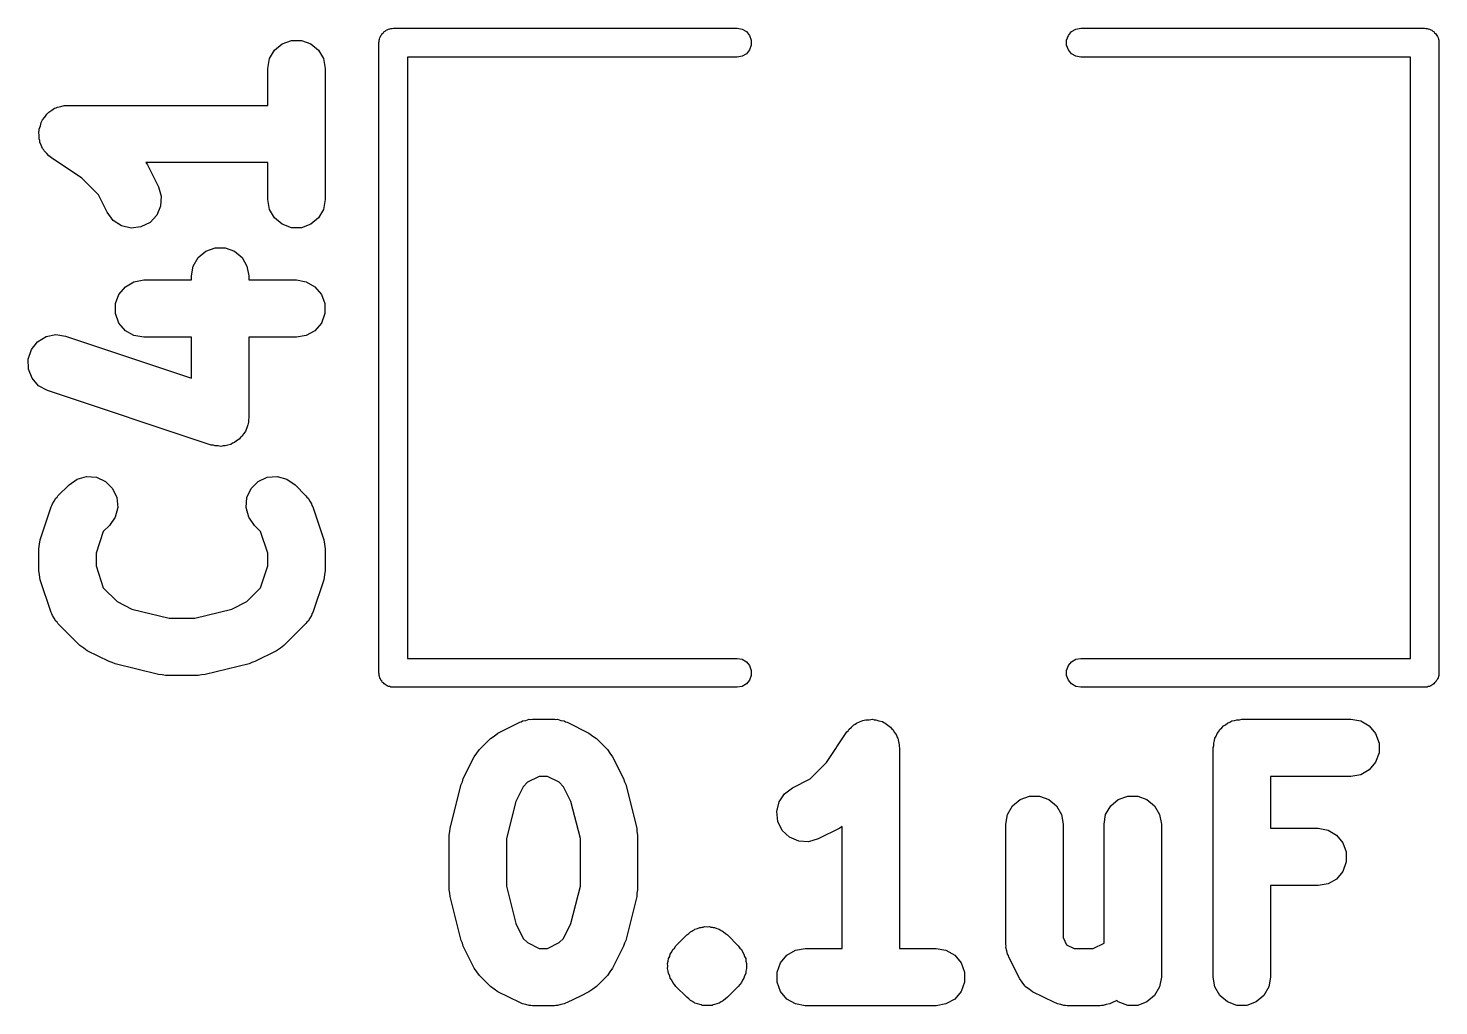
# Model space of a CAD drawing. Extents: x 51 to 137, y -158 to -25.
# Drawn here: x 105.57 to 111.82, y -115.66 to -111.33 of the extents above; entities that cross this region are included whole.
import ezdxf

# ---------------------------------------------------------------- set-up
doc = ezdxf.new("R2010")
doc.units = 0
doc.header["$MEASUREMENT"] = 0
doc.layers.add('BLACK', color=7, linetype='CONTINUOUS')

msp = doc.modelspace()

# ---------------------------------------------------------------- linework, layer by layer
at = {"layer": 'Black'}
for p, q in [((106.695, -111.394), (106.737, -111.379)), ((106.737, -111.379), (106.781, -111.379)), ((106.781, -111.379), (106.822, -111.394)), ((107.125, -111.378), (107.127, -111.373)), ((107.125, -111.384), (107.125, -111.378)), ((107.127, -111.373), (107.128, -111.367)), ((107.128, -111.367), (107.131, -111.362)), ((107.131, -111.362), (107.133, -111.357)), ((107.133, -111.357), (107.137, -111.353)), ((107.137, -111.353), (107.139, -111.348)), ((107.139, -111.348), (107.144, -111.345)), ((107.144, -111.345), (107.147, -111.34)), ((107.147, -111.34), (107.152, -111.338)), ((107.152, -111.338), (107.156, -111.334)), ((107.156, -111.334), (107.161, -111.332)), ((107.161, -111.332), (107.166, -111.329)), ((107.166, -111.329), (107.172, -111.328)), ((107.172, -111.328), (107.177, -111.326)), ((107.177, -111.326), (107.183, -111.326)), ((107.183, -111.326), (107.188, -111.325)), ((107.188, -111.325), (108.712, -111.325)), ((108.712, -111.325), (108.734, -111.329)), ((108.734, -111.329), (108.753, -111.34)), ((108.753, -111.34), (108.767, -111.357)), ((108.767, -111.357), (108.775, -111.378)), ((108.775, -111.378), (108.775, -111.4)), ((110.173, -111.378), (110.181, -111.357)), ((110.173, -111.4), (110.173, -111.378)), ((110.181, -111.357), (110.195, -111.34)), ((110.195, -111.34), (110.214, -111.329)), ((110.214, -111.329), (110.236, -111.325)), ((110.236, -111.325), (111.76, -111.325)), ((111.76, -111.325), (111.765, -111.326)), ((111.765, -111.326), (111.771, -111.326)), ((111.771, -111.326), (111.776, -111.328)), ((111.776, -111.328), (111.782, -111.329)), ((111.782, -111.329), (111.787, -111.332)), ((111.787, -111.332), (111.792, -111.334)), ((111.792, -111.334), (111.796, -111.338)), ((111.796, -111.338), (111.801, -111.34)), ((111.801, -111.34), (111.804, -111.345)), ((111.804, -111.345), (111.809, -111.348)), ((111.809, -111.348), (111.811, -111.353)), ((111.811, -111.353), (111.815, -111.357)), ((111.815, -111.357), (111.817, -111.362)), ((111.817, -111.362), (111.82, -111.367)), ((111.82, -111.367), (111.821, -111.373)), ((111.821, -111.373), (111.823, -111.378)), ((111.823, -111.378), (111.823, -111.384)), ((106.639, -111.46), (106.661, -111.422)), ((106.661, -111.422), (106.695, -111.394)), ((106.822, -111.394), (106.856, -111.422)), ((106.856, -111.422), (106.878, -111.46)), ((107.124, -111.389), (107.125, -111.384)), ((107.124, -114.183), (107.124, -111.389)), ((108.753, -111.438), (108.734, -111.449)), ((108.767, -111.421), (108.753, -111.438)), ((108.775, -111.4), (108.767, -111.421)), ((110.181, -111.421), (110.173, -111.4)), ((110.195, -111.438), (110.181, -111.421)), ((110.214, -111.449), (110.195, -111.438)), ((111.823, -111.384), (111.823, -111.389)), ((111.823, -111.389), (111.823, -114.183)), ((106.632, -111.504), (106.639, -111.46)), ((106.632, -111.667), (106.632, -111.504)), ((106.878, -111.46), (106.886, -111.504)), ((106.886, -111.504), (106.886, -112.084)), ((108.712, -111.453), (107.251, -111.453)), ((107.251, -111.453), (107.251, -114.119)), ((108.734, -111.449), (108.712, -111.453)), ((110.236, -111.453), (110.214, -111.449)), ((111.697, -111.453), (110.236, -111.453)), ((111.697, -114.119), (111.697, -111.453)), ((105.661, -111.697), (105.674, -111.689)), ((105.674, -111.689), (105.686, -111.68)), ((105.686, -111.68), (105.693, -111.678)), ((105.693, -111.678), (105.699, -111.675)), ((105.699, -111.675), (105.714, -111.672)), ((105.714, -111.672), (105.729, -111.668)), ((105.729, -111.668), (105.736, -111.668)), ((105.736, -111.668), (105.743, -111.667)), ((105.743, -111.667), (106.632, -111.667)), ((105.618, -111.772), (105.623, -111.758)), ((105.623, -111.758), (105.626, -111.743)), ((105.626, -111.743), (105.63, -111.737)), ((105.63, -111.737), (105.633, -111.731)), ((105.633, -111.731), (105.642, -111.719)), ((105.642, -111.719), (105.651, -111.706)), ((105.651, -111.706), (105.656, -111.702)), ((105.656, -111.702), (105.661, -111.697)), ((105.616, -111.786), (105.618, -111.779)), ((105.618, -111.801), (105.616, -111.786)), ((105.618, -111.779), (105.618, -111.772)), ((105.618, -111.816), (105.618, -111.801)), ((105.62, -111.823), (105.618, -111.816)), ((105.621, -111.83), (105.62, -111.823)), ((105.627, -111.843), (105.621, -111.83)), ((105.633, -111.858), (105.627, -111.843)), ((105.637, -111.863), (105.633, -111.858)), ((105.64, -111.869), (105.637, -111.863)), ((105.651, -111.88), (105.64, -111.869)), ((105.661, -111.891), (105.651, -111.88)), ((105.667, -111.895), (105.661, -111.891)), ((105.672, -111.9), (105.667, -111.895)), ((105.807, -111.99), (105.672, -111.9)), ((106.632, -111.921), (106.091, -111.921)), ((106.091, -111.921), (106.098, -111.931)), ((106.098, -111.931), (106.146, -112.028)), ((106.632, -112.084), (106.632, -111.921)), ((105.88, -112.063), (105.807, -111.99)), ((105.919, -112.141), (105.88, -112.063)), ((106.146, -112.028), (106.159, -112.07)), ((106.159, -112.07), (106.156, -112.114)), ((106.156, -112.114), (106.139, -112.154)), ((106.639, -112.128), (106.632, -112.084)), ((106.661, -112.166), (106.639, -112.128)), ((106.878, -112.128), (106.856, -112.166)), ((106.886, -112.084), (106.878, -112.128)), ((105.946, -112.177), (105.919, -112.141)), ((105.982, -112.201), (105.946, -112.177)), ((106.109, -112.186), (106.069, -112.206)), ((106.139, -112.154), (106.109, -112.186)), ((106.695, -112.194), (106.661, -112.166)), ((106.737, -112.21), (106.695, -112.194)), ((106.822, -112.194), (106.781, -112.21)), ((106.856, -112.166), (106.822, -112.194)), ((106.025, -112.211), (105.982, -112.201)), ((106.069, -112.206), (106.025, -112.211)), ((106.781, -112.21), (106.737, -112.21)), ((106.323, -112.342), (106.356, -112.313)), ((106.356, -112.313), (106.398, -112.298)), ((106.398, -112.298), (106.442, -112.298)), ((106.442, -112.298), (106.483, -112.313)), ((106.483, -112.313), (106.517, -112.342)), ((106.293, -112.423), (106.301, -112.38)), ((106.301, -112.38), (106.323, -112.342)), ((106.517, -112.342), (106.539, -112.38)), ((106.539, -112.38), (106.547, -112.423)), ((106.038, -112.449), (106.081, -112.441)), ((106.081, -112.441), (106.293, -112.441)), ((106.293, -112.441), (106.293, -112.423)), ((106.547, -112.423), (106.547, -112.441)), ((106.547, -112.441), (106.759, -112.441)), ((106.759, -112.441), (106.802, -112.449)), ((105.956, -112.546), (105.971, -112.505)), ((105.971, -112.505), (106, -112.471)), ((106, -112.471), (106.038, -112.449)), ((106.802, -112.449), (106.84, -112.471)), ((106.84, -112.471), (106.869, -112.505)), ((106.869, -112.505), (106.884, -112.546)), ((105.956, -112.59), (105.956, -112.546)), ((106.884, -112.546), (106.884, -112.59)), ((105.971, -112.632), (105.956, -112.59)), ((106, -112.666), (105.971, -112.632)), ((106.869, -112.632), (106.84, -112.666)), ((106.884, -112.59), (106.869, -112.632)), ((105.61, -112.715), (105.648, -112.692)), ((105.648, -112.692), (105.691, -112.683)), ((105.691, -112.683), (105.734, -112.69)), ((105.734, -112.69), (106.293, -112.876)), ((106.038, -112.688), (106, -112.666)), ((106.081, -112.695), (106.038, -112.688)), ((106.293, -112.695), (106.081, -112.695)), ((106.293, -112.876), (106.293, -112.695)), ((106.759, -112.695), (106.547, -112.695)), ((106.547, -112.695), (106.547, -113.052)), ((106.802, -112.688), (106.759, -112.695)), ((106.84, -112.666), (106.802, -112.688)), ((105.569, -112.792), (105.583, -112.75)), ((105.583, -112.75), (105.61, -112.715)), ((105.57, -112.836), (105.569, -112.792)), ((105.586, -112.877), (105.57, -112.836)), ((105.615, -112.91), (105.586, -112.877)), ((105.654, -112.931), (105.615, -112.91)), ((106.38, -113.173), (105.654, -112.931)), ((106.546, -113.071), (106.542, -113.083)), ((106.547, -113.052), (106.545, -113.061)), ((106.545, -113.061), (106.546, -113.071)), ((106.517, -113.134), (106.51, -113.14)), ((106.524, -113.123), (106.517, -113.134)), ((106.532, -113.113), (106.524, -113.123)), ((106.535, -113.104), (106.532, -113.113)), ((106.539, -113.096), (106.535, -113.104)), ((106.542, -113.083), (106.539, -113.096)), ((106.389, -113.174), (106.38, -113.173)), ((106.398, -113.177), (106.389, -113.174)), ((106.411, -113.177), (106.398, -113.177)), ((106.423, -113.179), (106.411, -113.177)), ((106.433, -113.177), (106.423, -113.179)), ((106.442, -113.177), (106.433, -113.177)), ((106.454, -113.173), (106.442, -113.177)), ((106.467, -113.17), (106.454, -113.173)), ((106.475, -113.165), (106.467, -113.17)), ((106.483, -113.162), (106.475, -113.165)), ((106.493, -113.154), (106.483, -113.162)), ((106.504, -113.147), (106.493, -113.154)), ((106.51, -113.14), (106.504, -113.147)), ((105.786, -113.324), (105.828, -113.313)), ((105.828, -113.313), (105.872, -113.316)), ((105.872, -113.316), (105.912, -113.335)), ((106.589, -113.335), (106.629, -113.316)), ((106.629, -113.316), (106.673, -113.313)), ((106.673, -113.313), (106.716, -113.324)), ((105.701, -113.398), (105.75, -113.349)), ((105.75, -113.349), (105.786, -113.324)), ((105.912, -113.335), (105.943, -113.366)), ((105.943, -113.366), (105.962, -113.406)), ((106.539, -113.406), (106.558, -113.366)), ((106.558, -113.366), (106.589, -113.335)), ((106.716, -113.324), (106.752, -113.349)), ((106.752, -113.349), (106.8, -113.398)), ((105.622, -113.593), (105.671, -113.447)), ((105.671, -113.447), (105.674, -113.441)), ((105.674, -113.441), (105.676, -113.434)), ((105.676, -113.434), (105.684, -113.422)), ((105.684, -113.422), (105.692, -113.409)), ((105.692, -113.409), (105.697, -113.404)), ((105.697, -113.404), (105.701, -113.398)), ((105.962, -113.406), (105.966, -113.45)), ((106.535, -113.45), (106.539, -113.406)), ((106.8, -113.398), (106.804, -113.404)), ((106.804, -113.404), (106.81, -113.409)), ((106.81, -113.409), (106.817, -113.422)), ((106.817, -113.422), (106.825, -113.434)), ((106.825, -113.434), (106.827, -113.441)), ((106.827, -113.441), (106.831, -113.447)), ((106.831, -113.447), (106.879, -113.593)), ((105.954, -113.493), (105.929, -113.529)), ((105.966, -113.45), (105.954, -113.493)), ((106.547, -113.493), (106.535, -113.45)), ((106.572, -113.529), (106.547, -113.493)), ((105.902, -113.556), (105.87, -113.653)), ((105.929, -113.529), (105.902, -113.556)), ((106.599, -113.556), (106.572, -113.529)), ((106.632, -113.653), (106.599, -113.556)), ((105.616, -113.633), (105.619, -113.613)), ((105.616, -113.729), (105.616, -113.633)), ((105.619, -113.613), (105.622, -113.593)), ((106.879, -113.593), (106.882, -113.613)), ((106.882, -113.613), (106.886, -113.633)), ((106.886, -113.633), (106.886, -113.729)), ((105.87, -113.653), (105.87, -113.709)), ((106.632, -113.709), (106.632, -113.653)), ((105.619, -113.749), (105.616, -113.729)), ((105.622, -113.77), (105.619, -113.749)), ((105.87, -113.709), (105.902, -113.806)), ((106.599, -113.806), (106.632, -113.709)), ((106.882, -113.749), (106.879, -113.77)), ((106.886, -113.729), (106.882, -113.749)), ((105.671, -113.915), (105.622, -113.77)), ((105.902, -113.806), (105.963, -113.867)), ((106.538, -113.867), (106.599, -113.806)), ((106.879, -113.77), (106.831, -113.915)), ((105.963, -113.867), (106.029, -113.9)), ((106.472, -113.9), (106.538, -113.867)), ((105.674, -113.921), (105.671, -113.915)), ((105.676, -113.928), (105.674, -113.921)), ((105.684, -113.94), (105.676, -113.928)), ((105.692, -113.954), (105.684, -113.94)), ((106.029, -113.9), (106.194, -113.941)), ((106.194, -113.941), (106.308, -113.941)), ((106.308, -113.941), (106.472, -113.9)), ((106.817, -113.94), (106.81, -113.954)), ((106.825, -113.928), (106.817, -113.94)), ((106.827, -113.921), (106.825, -113.928)), ((106.831, -113.915), (106.827, -113.921)), ((105.697, -113.958), (105.692, -113.954)), ((105.701, -113.964), (105.697, -113.958)), ((105.798, -114.061), (105.701, -113.964)), ((106.8, -113.964), (106.703, -114.061)), ((106.804, -113.958), (106.8, -113.964)), ((106.81, -113.954), (106.804, -113.958)), ((105.815, -114.073), (105.798, -114.061)), ((106.703, -114.061), (106.687, -114.073)), ((105.831, -114.085), (105.815, -114.073)), ((105.928, -114.133), (105.831, -114.085)), ((105.941, -114.137), (105.928, -114.133)), ((106.574, -114.133), (106.56, -114.137)), ((106.67, -114.085), (106.574, -114.133)), ((106.687, -114.073), (106.67, -114.085)), ((107.251, -114.119), (108.712, -114.119)), ((108.712, -114.119), (108.734, -114.123)), ((108.734, -114.123), (108.753, -114.134)), ((108.753, -114.134), (108.767, -114.151)), ((110.181, -114.151), (110.195, -114.134)), ((110.195, -114.134), (110.214, -114.123)), ((110.214, -114.123), (110.236, -114.119)), ((110.236, -114.119), (111.697, -114.119)), ((105.954, -114.143), (105.941, -114.137)), ((106.147, -114.191), (105.954, -114.143)), ((106.163, -114.192), (106.147, -114.191)), ((106.178, -114.195), (106.163, -114.192)), ((106.323, -114.195), (106.178, -114.195)), ((106.338, -114.192), (106.323, -114.195)), ((106.354, -114.191), (106.338, -114.192)), ((106.548, -114.143), (106.354, -114.191)), ((106.56, -114.137), (106.548, -114.143)), ((107.125, -114.188), (107.124, -114.183)), ((107.125, -114.194), (107.125, -114.188)), ((107.127, -114.199), (107.125, -114.194)), ((108.767, -114.151), (108.775, -114.172)), ((108.775, -114.194), (108.767, -114.215)), ((108.775, -114.172), (108.775, -114.194)), ((110.173, -114.172), (110.181, -114.151)), ((110.173, -114.194), (110.173, -114.172)), ((110.181, -114.215), (110.173, -114.194)), ((111.823, -114.194), (111.821, -114.199)), ((111.823, -114.183), (111.823, -114.188)), ((111.823, -114.188), (111.823, -114.194)), ((107.128, -114.205), (107.127, -114.199)), ((107.131, -114.21), (107.128, -114.205)), ((107.133, -114.215), (107.131, -114.21)), ((107.137, -114.219), (107.133, -114.215)), ((107.139, -114.224), (107.137, -114.219)), ((107.144, -114.227), (107.139, -114.224)), ((107.147, -114.232), (107.144, -114.227)), ((107.152, -114.234), (107.147, -114.232)), ((107.156, -114.238), (107.152, -114.234)), ((107.161, -114.24), (107.156, -114.238)), ((107.166, -114.243), (107.161, -114.24)), ((107.172, -114.244), (107.166, -114.243)), ((107.177, -114.246), (107.172, -114.244)), ((107.183, -114.246), (107.177, -114.246)), ((107.188, -114.246), (107.183, -114.246)), ((108.712, -114.246), (107.188, -114.246)), ((108.734, -114.243), (108.712, -114.246)), ((108.753, -114.232), (108.734, -114.243)), ((108.767, -114.215), (108.753, -114.232)), ((110.195, -114.232), (110.181, -114.215)), ((110.214, -114.243), (110.195, -114.232)), ((110.236, -114.246), (110.214, -114.243)), ((111.76, -114.246), (110.236, -114.246)), ((111.765, -114.246), (111.76, -114.246)), ((111.771, -114.246), (111.765, -114.246)), ((111.776, -114.244), (111.771, -114.246)), ((111.782, -114.243), (111.776, -114.244)), ((111.787, -114.24), (111.782, -114.243)), ((111.792, -114.238), (111.787, -114.24)), ((111.796, -114.234), (111.792, -114.238)), ((111.801, -114.232), (111.796, -114.234)), ((111.804, -114.227), (111.801, -114.232)), ((111.809, -114.224), (111.804, -114.227)), ((111.811, -114.219), (111.809, -114.224)), ((111.815, -114.215), (111.811, -114.219)), ((111.817, -114.21), (111.815, -114.215)), ((111.82, -114.205), (111.817, -114.21)), ((111.821, -114.199), (111.82, -114.205)), ((107.651, -114.45), (107.748, -114.402)), ((107.748, -114.402), (107.755, -114.4)), ((107.755, -114.4), (107.761, -114.396)), ((107.761, -114.396), (107.776, -114.394)), ((107.776, -114.394), (107.79, -114.389)), ((107.79, -114.389), (107.798, -114.39)), ((107.798, -114.39), (107.805, -114.389)), ((107.805, -114.389), (107.902, -114.389)), ((107.902, -114.389), (107.909, -114.39)), ((107.909, -114.39), (107.916, -114.389)), ((107.916, -114.389), (107.93, -114.394)), ((107.93, -114.394), (107.945, -114.396)), ((107.945, -114.396), (107.951, -114.4)), ((107.951, -114.4), (107.958, -114.402)), ((107.958, -114.402), (108.055, -114.45)), ((109.109, -114.58), (109.199, -114.445)), ((109.199, -114.445), (109.204, -114.44)), ((109.204, -114.44), (109.207, -114.434)), ((109.207, -114.434), (109.219, -114.424)), ((109.219, -114.424), (109.229, -114.413)), ((109.229, -114.413), (109.236, -114.41)), ((109.236, -114.41), (109.241, -114.406)), ((109.241, -114.406), (109.255, -114.4)), ((109.255, -114.4), (109.269, -114.394)), ((109.269, -114.394), (109.276, -114.393)), ((109.276, -114.393), (109.283, -114.391)), ((109.283, -114.391), (109.298, -114.391)), ((109.298, -114.391), (109.313, -114.389)), ((109.313, -114.389), (109.32, -114.391)), ((109.32, -114.391), (109.327, -114.391)), ((109.327, -114.391), (109.341, -114.396)), ((109.341, -114.396), (109.356, -114.399)), ((109.356, -114.399), (109.362, -114.403)), ((109.362, -114.403), (109.368, -114.406)), ((109.368, -114.406), (109.38, -114.415)), ((109.38, -114.415), (109.392, -114.424)), ((109.392, -114.424), (109.397, -114.429)), ((109.397, -114.429), (109.402, -114.434)), ((109.402, -114.434), (109.41, -114.447)), ((109.41, -114.447), (109.419, -114.459)), ((110.84, -114.452), (110.847, -114.444)), ((110.847, -114.444), (110.852, -114.434)), ((110.852, -114.434), (110.861, -114.427)), ((110.861, -114.427), (110.868, -114.418)), ((110.868, -114.418), (110.878, -114.413)), ((110.878, -114.413), (110.886, -114.406)), ((110.886, -114.406), (110.897, -114.402)), ((110.897, -114.402), (110.906, -114.396)), ((110.906, -114.396), (110.917, -114.394)), ((110.917, -114.394), (110.928, -114.391)), ((110.928, -114.391), (110.939, -114.391)), ((110.939, -114.391), (110.95, -114.389)), ((110.95, -114.389), (111.433, -114.389)), ((111.433, -114.389), (111.477, -114.396)), ((111.477, -114.396), (111.515, -114.418)), ((111.515, -114.418), (111.543, -114.452)), ((107.57, -114.523), (107.618, -114.474)), ((107.618, -114.474), (107.635, -114.463)), ((107.635, -114.463), (107.651, -114.45)), ((108.055, -114.45), (108.072, -114.463)), ((108.072, -114.463), (108.088, -114.474)), ((108.088, -114.474), (108.137, -114.523)), ((109.419, -114.459), (109.42, -114.466)), ((109.42, -114.466), (109.424, -114.472)), ((109.424, -114.472), (109.427, -114.487)), ((109.427, -114.487), (109.431, -114.502)), ((109.431, -114.502), (109.43, -114.509)), ((109.43, -114.509), (109.432, -114.516)), ((110.823, -114.516), (110.825, -114.505)), ((110.825, -114.494), (110.828, -114.483)), ((110.825, -114.505), (110.825, -114.494)), ((110.828, -114.483), (110.83, -114.472)), ((110.83, -114.472), (110.836, -114.463)), ((110.836, -114.463), (110.84, -114.452)), ((111.543, -114.452), (111.558, -114.494)), ((111.558, -114.494), (111.558, -114.538)), ((107.498, -114.652), (107.546, -114.556)), ((107.546, -114.556), (107.558, -114.539)), ((107.558, -114.539), (107.57, -114.523)), ((108.137, -114.523), (108.148, -114.539)), ((108.148, -114.539), (108.16, -114.556)), ((108.16, -114.556), (108.209, -114.652)), ((109.432, -114.516), (109.432, -115.405)), ((110.823, -115.532), (110.823, -114.516)), ((111.558, -114.538), (111.543, -114.579)), ((109.036, -114.653), (109.109, -114.58)), ((111.477, -114.635), (111.433, -114.643)), ((111.515, -114.613), (111.477, -114.635)), ((111.543, -114.579), (111.515, -114.613)), ((107.44, -114.872), (107.488, -114.678)), ((107.488, -114.678), (107.494, -114.666)), ((107.494, -114.666), (107.498, -114.652)), ((107.764, -114.688), (107.731, -114.753)), ((107.783, -114.668), (107.764, -114.688)), ((107.835, -114.643), (107.783, -114.668)), ((107.872, -114.643), (107.835, -114.643)), ((107.923, -114.668), (107.872, -114.643)), ((107.942, -114.688), (107.923, -114.668)), ((107.975, -114.753), (107.942, -114.688)), ((108.209, -114.652), (108.213, -114.666)), ((108.213, -114.666), (108.218, -114.678)), ((108.218, -114.678), (108.267, -114.872)), ((108.922, -114.719), (108.958, -114.692)), ((108.958, -114.692), (109.036, -114.653)), ((111.433, -114.643), (111.077, -114.643)), ((111.077, -114.643), (111.077, -114.872)), ((107.731, -114.753), (107.69, -114.918)), ((108.017, -114.918), (107.975, -114.753)), ((108.888, -114.798), (108.898, -114.755)), ((108.898, -114.755), (108.922, -114.719)), ((109.933, -114.773), (109.967, -114.744)), ((109.967, -114.744), (110.008, -114.729)), ((110.008, -114.729), (110.052, -114.729)), ((110.052, -114.729), (110.094, -114.744)), ((110.094, -114.744), (110.128, -114.773)), ((110.369, -114.773), (110.402, -114.744)), ((110.402, -114.744), (110.444, -114.729)), ((110.444, -114.729), (110.488, -114.729)), ((110.488, -114.729), (110.529, -114.744)), ((110.529, -114.744), (110.563, -114.773)), ((108.893, -114.842), (108.888, -114.798)), ((109.903, -114.854), (109.911, -114.811)), ((109.911, -114.811), (109.933, -114.773)), ((110.128, -114.773), (110.15, -114.811)), ((110.15, -114.811), (110.157, -114.854)), ((110.339, -114.854), (110.346, -114.811)), ((110.346, -114.811), (110.369, -114.773)), ((110.563, -114.773), (110.585, -114.811)), ((110.585, -114.811), (110.593, -114.854)), ((107.439, -114.887), (107.44, -114.872)), ((108.267, -114.872), (108.268, -114.887)), ((108.912, -114.882), (108.893, -114.842)), ((108.944, -114.912), (108.912, -114.882)), ((109.168, -114.871), (109.071, -114.919)), ((109.178, -114.864), (109.168, -114.871)), ((109.178, -115.405), (109.178, -114.864)), ((109.903, -115.386), (109.903, -114.854)), ((110.157, -114.854), (110.157, -115.356)), ((110.339, -115.381), (110.339, -114.854)), ((110.593, -114.854), (110.593, -115.532)), ((111.077, -114.872), (111.288, -114.872)), ((111.288, -114.872), (111.332, -114.88)), ((111.332, -114.88), (111.37, -114.902)), ((107.436, -114.903), (107.439, -114.887)), ((107.436, -115.145), (107.436, -114.903)), ((107.69, -114.918), (107.69, -115.129)), ((108.017, -115.129), (108.017, -114.918)), ((108.268, -114.887), (108.271, -114.903)), ((108.271, -114.903), (108.271, -115.145)), ((108.985, -114.929), (108.944, -114.912)), ((109.029, -114.932), (108.985, -114.929)), ((109.071, -114.919), (109.029, -114.932)), ((111.37, -114.902), (111.398, -114.936)), ((111.398, -114.936), (111.413, -114.977)), ((111.413, -114.977), (111.413, -115.021)), ((111.398, -115.063), (111.37, -115.097)), ((111.413, -115.021), (111.398, -115.063)), ((107.69, -115.129), (107.731, -115.294)), ((107.975, -115.294), (108.017, -115.129)), ((111.288, -115.126), (111.077, -115.126)), ((111.077, -115.126), (111.077, -115.532)), ((111.332, -115.119), (111.288, -115.126)), ((111.37, -115.097), (111.332, -115.119)), ((107.439, -115.16), (107.436, -115.145)), ((107.44, -115.175), (107.439, -115.16)), ((107.488, -115.369), (107.44, -115.175)), ((108.267, -115.175), (108.218, -115.369)), ((108.268, -115.16), (108.267, -115.175)), ((108.271, -115.145), (108.268, -115.16)), ((107.731, -115.294), (107.764, -115.36)), ((107.942, -115.36), (107.975, -115.294)), ((108.515, -115.325), (108.521, -115.323)), ((108.521, -115.323), (108.525, -115.32)), ((108.525, -115.32), (108.536, -115.317)), ((108.536, -115.317), (108.546, -115.312)), ((108.546, -115.312), (108.552, -115.312)), ((108.552, -115.312), (108.557, -115.31)), ((108.557, -115.31), (108.562, -115.31)), ((108.562, -115.31), (108.568, -115.308)), ((108.568, -115.308), (108.579, -115.309)), ((108.579, -115.309), (108.59, -115.308)), ((108.59, -115.308), (108.595, -115.31)), ((108.595, -115.31), (108.601, -115.31)), ((108.601, -115.31), (108.606, -115.312)), ((108.606, -115.312), (108.612, -115.312)), ((108.612, -115.312), (108.622, -115.317)), ((108.622, -115.317), (108.633, -115.32)), ((108.633, -115.32), (108.637, -115.323)), ((108.637, -115.323), (108.642, -115.325)), ((107.494, -115.382), (107.488, -115.369)), ((107.498, -115.395), (107.494, -115.382)), ((107.764, -115.36), (107.783, -115.379)), ((107.783, -115.379), (107.835, -115.405)), ((107.872, -115.405), (107.923, -115.379)), ((107.923, -115.379), (107.942, -115.36)), ((108.213, -115.382), (108.209, -115.395)), ((108.218, -115.369), (108.213, -115.382)), ((108.441, -115.393), (108.489, -115.345)), ((108.489, -115.345), (108.498, -115.339)), ((108.498, -115.339), (108.506, -115.331)), ((108.506, -115.331), (108.511, -115.328)), ((108.511, -115.328), (108.515, -115.325)), ((108.642, -115.325), (108.647, -115.328)), ((108.647, -115.328), (108.652, -115.331)), ((108.652, -115.331), (108.66, -115.339)), ((108.66, -115.339), (108.669, -115.345)), ((108.669, -115.345), (108.717, -115.393)), ((109.905, -115.394), (109.903, -115.386)), ((110.157, -115.356), (110.173, -115.389)), ((110.291, -115.405), (110.339, -115.381)), ((107.546, -115.492), (107.498, -115.395)), ((107.835, -115.405), (107.872, -115.405)), ((108.209, -115.395), (108.16, -115.492)), ((108.408, -115.45), (108.413, -115.44)), ((108.413, -115.44), (108.415, -115.43)), ((108.415, -115.43), (108.422, -115.42)), ((108.422, -115.42), (108.427, -115.41)), ((108.427, -115.41), (108.434, -115.403)), ((108.434, -115.403), (108.441, -115.393)), ((108.717, -115.393), (108.724, -115.403)), ((108.724, -115.403), (108.731, -115.41)), ((108.731, -115.41), (108.736, -115.42)), ((108.736, -115.42), (108.742, -115.43)), ((108.742, -115.43), (108.745, -115.44)), ((108.745, -115.44), (108.75, -115.45)), ((108.904, -115.468), (108.933, -115.434)), ((108.933, -115.434), (108.971, -115.412)), ((108.971, -115.412), (109.014, -115.405)), ((109.014, -115.405), (109.178, -115.405)), ((109.432, -115.405), (109.595, -115.405)), ((109.595, -115.405), (109.638, -115.412)), ((109.638, -115.412), (109.677, -115.434)), ((109.677, -115.434), (109.705, -115.468)), ((109.904, -115.401), (109.905, -115.394)), ((109.908, -115.415), (109.904, -115.401)), ((109.911, -115.43), (109.908, -115.415)), ((109.915, -115.436), (109.911, -115.43)), ((109.917, -115.443), (109.915, -115.436)), ((109.965, -115.54), (109.917, -115.443)), ((110.173, -115.389), (110.206, -115.405)), ((110.206, -115.405), (110.291, -115.405)), ((107.558, -115.508), (107.546, -115.492)), ((107.57, -115.525), (107.558, -115.508)), ((108.148, -115.508), (108.137, -115.525)), ((108.16, -115.492), (108.148, -115.508)), ((108.404, -115.472), (108.407, -115.461)), ((108.405, -115.483), (108.404, -115.472)), ((108.404, -115.494), (108.405, -115.483)), ((108.407, -115.505), (108.404, -115.494)), ((108.407, -115.461), (108.408, -115.45)), ((108.408, -115.516), (108.407, -115.505)), ((108.75, -115.45), (108.751, -115.461)), ((108.751, -115.505), (108.75, -115.516)), ((108.751, -115.461), (108.754, -115.472)), ((108.754, -115.494), (108.751, -115.505)), ((108.754, -115.472), (108.753, -115.483)), ((108.753, -115.483), (108.754, -115.494)), ((108.889, -115.51), (108.904, -115.468)), ((108.889, -115.554), (108.889, -115.51)), ((109.705, -115.468), (109.72, -115.51)), ((109.72, -115.51), (109.72, -115.554)), ((107.618, -115.573), (107.57, -115.525)), ((107.635, -115.585), (107.618, -115.573)), ((108.088, -115.573), (108.072, -115.585)), ((108.137, -115.525), (108.088, -115.573)), ((108.413, -115.526), (108.408, -115.516)), ((108.415, -115.537), (108.413, -115.526)), ((108.422, -115.546), (108.415, -115.537)), ((108.427, -115.556), (108.422, -115.546)), ((108.434, -115.564), (108.427, -115.556)), ((108.441, -115.573), (108.434, -115.564)), ((108.489, -115.621), (108.441, -115.573)), ((108.717, -115.573), (108.669, -115.621)), ((108.724, -115.564), (108.717, -115.573)), ((108.731, -115.556), (108.724, -115.564)), ((108.736, -115.546), (108.731, -115.556)), ((108.742, -115.537), (108.736, -115.546)), ((108.745, -115.526), (108.742, -115.537)), ((108.75, -115.516), (108.745, -115.526)), ((108.904, -115.595), (108.889, -115.554)), ((109.72, -115.554), (109.705, -115.595)), ((109.976, -115.555), (109.965, -115.54)), ((109.987, -115.571), (109.976, -115.555)), ((109.989, -115.573), (109.987, -115.571)), ((109.991, -115.575), (109.989, -115.573)), ((110.593, -115.532), (110.585, -115.575)), ((110.83, -115.575), (110.823, -115.532)), ((111.077, -115.532), (111.069, -115.575)), ((107.651, -115.597), (107.635, -115.585)), ((107.748, -115.645), (107.651, -115.597)), ((108.017, -115.616), (107.958, -115.645)), ((108.055, -115.597), (108.017, -115.616)), ((108.072, -115.585), (108.055, -115.597)), ((108.498, -115.628), (108.489, -115.621)), ((108.506, -115.636), (108.498, -115.628)), ((108.511, -115.638), (108.506, -115.636)), ((108.652, -115.636), (108.647, -115.638)), ((108.66, -115.628), (108.652, -115.636)), ((108.669, -115.621), (108.66, -115.628)), ((108.933, -115.629), (108.904, -115.595)), ((108.971, -115.651), (108.933, -115.629)), ((109.677, -115.629), (109.638, -115.651)), ((109.705, -115.595), (109.677, -115.629)), ((110.007, -115.586), (109.991, -115.575)), ((110.022, -115.597), (110.007, -115.586)), ((110.119, -115.645), (110.022, -115.597)), ((110.396, -115.636), (110.377, -115.645)), ((110.402, -115.642), (110.396, -115.636)), ((110.563, -115.613), (110.529, -115.642)), ((110.585, -115.575), (110.563, -115.613)), ((110.852, -115.613), (110.83, -115.575)), ((110.886, -115.642), (110.852, -115.613)), ((111.047, -115.613), (111.013, -115.642)), ((111.069, -115.575), (111.047, -115.613)), ((107.755, -115.647), (107.748, -115.645)), ((107.761, -115.651), (107.755, -115.647)), ((107.776, -115.654), (107.761, -115.651)), ((107.79, -115.658), (107.776, -115.654)), ((107.798, -115.657), (107.79, -115.658)), ((107.805, -115.659), (107.798, -115.657)), ((107.902, -115.659), (107.805, -115.659)), ((107.909, -115.657), (107.902, -115.659)), ((107.916, -115.658), (107.909, -115.657)), ((107.93, -115.654), (107.916, -115.658)), ((107.945, -115.651), (107.93, -115.654)), ((107.951, -115.647), (107.945, -115.651)), ((107.958, -115.645), (107.951, -115.647)), ((108.515, -115.642), (108.511, -115.638)), ((108.521, -115.644), (108.515, -115.642)), ((108.525, -115.647), (108.521, -115.644)), ((108.536, -115.65), (108.525, -115.647)), ((108.546, -115.654), (108.536, -115.65)), ((108.552, -115.655), (108.546, -115.654)), ((108.557, -115.657), (108.552, -115.655)), ((108.562, -115.657), (108.557, -115.657)), ((108.568, -115.658), (108.562, -115.657)), ((108.579, -115.657), (108.568, -115.658)), ((108.59, -115.658), (108.579, -115.657)), ((108.595, -115.657), (108.59, -115.658)), ((108.601, -115.657), (108.595, -115.657)), ((108.606, -115.655), (108.601, -115.657)), ((108.612, -115.654), (108.606, -115.655)), ((108.622, -115.65), (108.612, -115.654)), ((108.633, -115.647), (108.622, -115.65)), ((108.637, -115.644), (108.633, -115.647)), ((108.642, -115.642), (108.637, -115.644)), ((108.647, -115.638), (108.642, -115.642)), ((109.014, -115.659), (108.971, -115.651)), ((109.595, -115.659), (109.014, -115.659)), ((109.638, -115.651), (109.595, -115.659)), ((110.126, -115.647), (110.119, -115.645)), ((110.132, -115.651), (110.126, -115.647)), ((110.147, -115.654), (110.132, -115.651)), ((110.161, -115.658), (110.147, -115.654)), ((110.168, -115.657), (110.161, -115.658)), ((110.176, -115.659), (110.168, -115.657)), ((110.321, -115.659), (110.176, -115.659)), ((110.328, -115.657), (110.321, -115.659)), ((110.335, -115.658), (110.328, -115.657)), ((110.349, -115.654), (110.335, -115.658)), ((110.364, -115.651), (110.349, -115.654)), ((110.37, -115.647), (110.364, -115.651)), ((110.377, -115.645), (110.37, -115.647)), ((110.444, -115.657), (110.402, -115.642)), ((110.488, -115.657), (110.444, -115.657)), ((110.529, -115.642), (110.488, -115.657)), ((110.928, -115.657), (110.886, -115.642)), ((110.972, -115.657), (110.928, -115.657)), ((111.013, -115.642), (110.972, -115.657))]:
    msp.add_line(p, q, dxfattribs=at)

doc.saveas('drawing.dxf')
